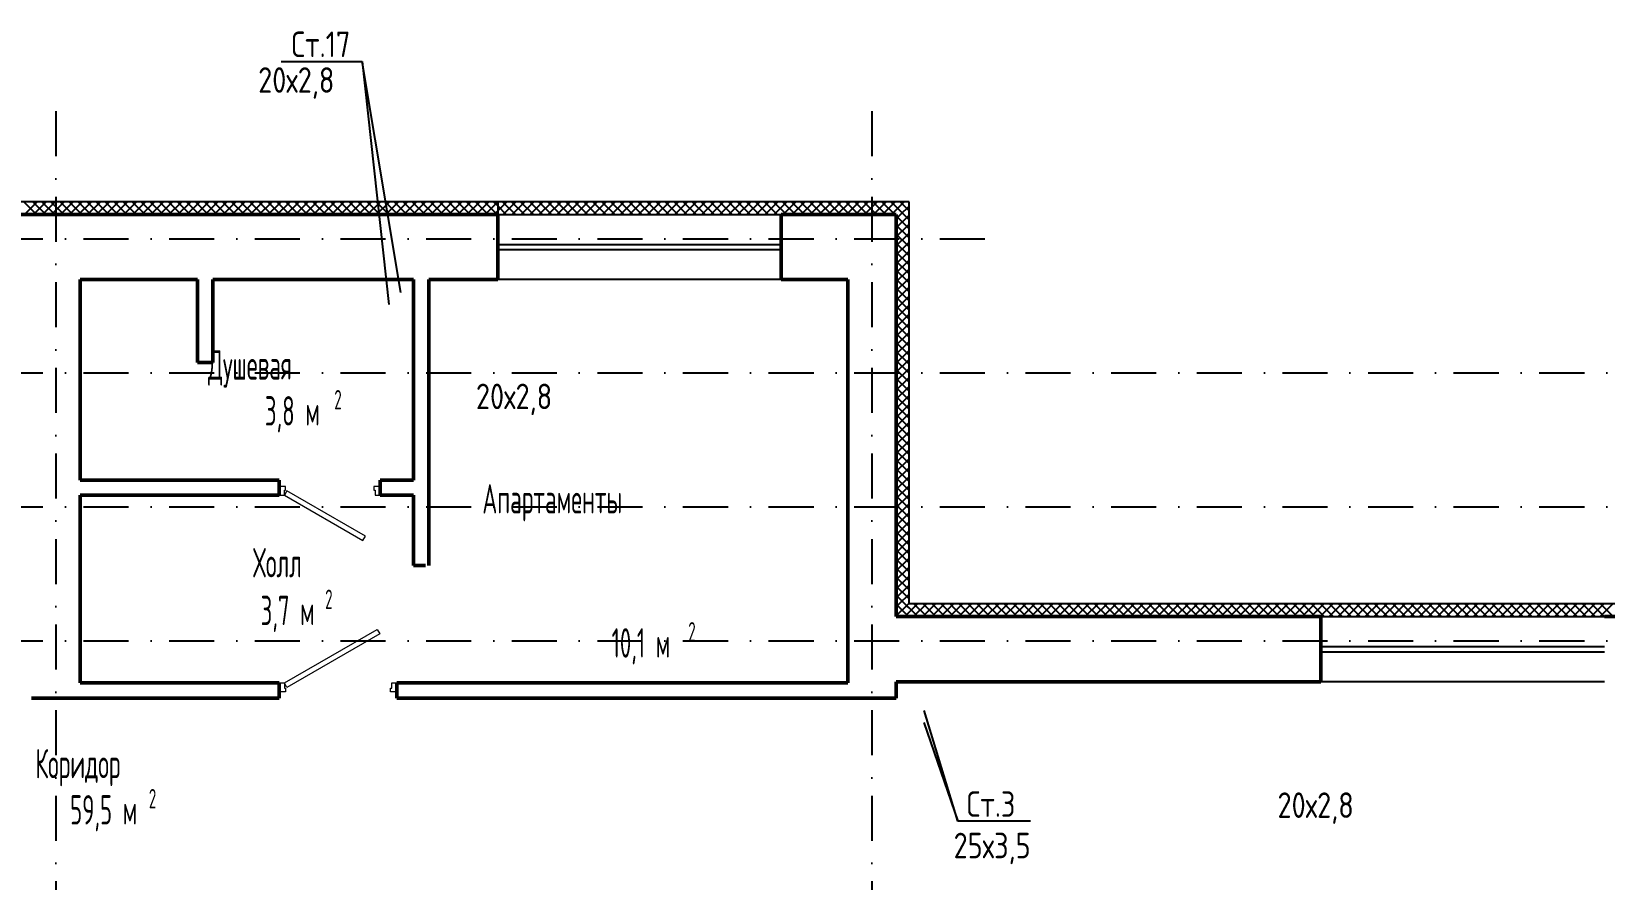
# Model space of a CAD drawing. Extents: x -1560602 to 321118, y -2308202 to -430103.
# Drawn here: x -1515934 to -1503619, y -2192816 to -2186172 of the extents above; entities that cross this region are included whole.
import ezdxf
from ezdxf.enums import TextEntityAlignment as Align

# ---------------------------------------------------------------- set-up
doc = ezdxf.new("R2010")
doc.units = 0
doc.header["$MEASUREMENT"] = 0
doc.linetypes.add('Dot & Dashed', pattern=[670.277762, 352.777767, -176.388884, 0, -141.111112])
doc.linetypes.add('Штрихпунктирная', pattern=[0.670278, 0.352778, -0.176389, 0, -0.141111])
doc.layers.get('0').update_dxf_attribs({"color": 255, "linetype": 'CONTINUOUS'})
doc.layers.add('Двери', color=4, linetype='CONTINUOUS', lineweight=15)
doc.layers.add('стены', color=5, linetype='CONTINUOUS', lineweight=50)
for name, color, linetype in [('Оси', 253, 'Dot & Dashed'), ('отделка', 240, 'CONTINUOUS'), ('Текст', 7, 'CONTINUOUS'), ('Утеплитель', 6, 'CONTINUOUS')]:
    doc.layers.add(name, color=color, linetype=linetype)
doc.styles.get("Standard").update_dxf_attribs({"font": 'spds.shx', "width": 0.7, "height": 250})

msp = doc.modelspace()

# ---------------------------------------------------------------- linework, layer by layer
at = {"color": 0}
for p, q in [((-1513977.6, -2186406.1, 0), (-1513343.6, -2186406.1, 0)), ((-1513041.5, -2188215.6, 0), (-1513343.6, -2186406.1, 0)), ((-1513343.6, -2186406.1, 0), (-1513135.5, -2188309.6, 0)), ((-1508682.3, -2192358.3, 0), (-1508944.2, -2191490.3, 0)), ((-1508948.3, -2191584.2, 0), (-1508682.3, -2192358.3, 0)), ((-1508112.1, -2192358.3, 0), (-1508682.3, -2192358.3, 0))]:
    msp.add_line(p, q, dxfattribs=at)
at = {"layer": 'Двери', "color": 0, "linetype": 'Continuous'}
for p, q in [((-1513943.8, -2189735.8), (-1513993.8, -2189735.8)), ((-1513993.8, -2189805.8), (-1513953.8, -2189805.8)), ((-1513953.8, -2189805.8), (-1513953.8, -2189765.8)), ((-1513953.8, -2189765.8), (-1513943.8, -2189765.8)), ((-1513933.8, -2189771.2), (-1513953.8, -2189805.8)), ((-1513953.8, -2189805.8), (-1513338.9, -2190160.8)), ((-1513943.8, -2189765.8), (-1513943.8, -2189735.8)), ((-1513318.9, -2190126.2), (-1513933.8, -2189771.2)), ((-1513203.8, -2189735.8), (-1513253.8, -2189735.8)), ((-1513253.8, -2189735.8), (-1513253.8, -2189765.8)), ((-1513253.8, -2189765.8), (-1513243.8, -2189765.8)), ((-1513243.8, -2189765.8), (-1513243.8, -2189805.8)), ((-1513243.8, -2189805.8), (-1513203.8, -2189805.8)), ((-1513338.9, -2190160.8), (-1513318.9, -2190126.2)), ((-1513953.8, -2191275.9), (-1513226.3, -2190855.9)), ((-1513206.3, -2190890.5), (-1513933.8, -2191310.5)), ((-1513226.3, -2190855.9), (-1513206.3, -2190890.5)), ((-1513993.8, -2191275.9), (-1513953.8, -2191275.9)), ((-1513953.8, -2191275.9), (-1513953.8, -2191315.9)), ((-1513933.8, -2191310.5), (-1513953.8, -2191275.9)), ((-1513953.8, -2191315.9), (-1513943.8, -2191315.9)), ((-1513943.8, -2191315.9), (-1513943.8, -2191345.9)), ((-1513123.8, -2191345.9), (-1513123.8, -2191315.9)), ((-1513123.8, -2191315.9), (-1513113.8, -2191315.9)), ((-1513113.8, -2191315.9), (-1513113.8, -2191275.9)), ((-1513113.8, -2191275.9), (-1513073.8, -2191275.9)), ((-1513943.8, -2191345.9), (-1513993.8, -2191345.9)), ((-1513073.8, -2191345.9), (-1513123.8, -2191345.9))]:
    msp.add_line(p, q, dxfattribs=at)
at = {"layer": 'Оси', "color": 0, "linetype": 'Штрихпунктирная', "lineweight": -3, "ltscale": 1000}
for p, q in [((-1515743.7, -2186796.2), (-1515743.7, -2201571.1)), ((-1509353.7, -2186796.2), (-1509353.7, -2213001.2)), ((-1556419, -2187796.2), (-1508353.7, -2187796.2)), ((-1556419, -2188846.2), (-1496963.7, -2188846.2)), ((-1556419, -2189896.2), (-1496963.7, -2189896.2)), ((-1556419, -2190946.2), (-1496963.7, -2190946.2))]:
    msp.add_line(p, q, dxfattribs=at)
at = {"layer": 'отделка', "color": 0, "ltscale": 100}
for p, q in [((-1512283.7, -2187605.8), (-1510063.7, -2187605.8)), ((-1512283.7, -2187840.8), (-1510063.7, -2187840.8)), ((-1512283.7, -2187880.8), (-1510063.7, -2187880.8)), ((-1510063.7, -2188115.8), (-1512283.7, -2188115.8)), ((-1505838.7, -2190755.9), (-1503618.7, -2190755.9)), ((-1505838.7, -2190990.9), (-1503618.7, -2190990.9)), ((-1505838.7, -2191030.9), (-1503618.7, -2191030.9)), ((-1503618.7, -2191265.9), (-1505838.7, -2191265.9))]:
    msp.add_line(p, q, dxfattribs=at)
at = {"layer": 'стены', "color": 0, "linetype": 'Continuous'}
for p, q in [((-1512283.7, -2187605.8), (-1519203.7, -2187605.8)), ((-1512283.7, -2187605.8), (-1512283.7, -2187675.8)), ((-1512283.7, -2187605.8), (-1512283.7, -2187675.8)), ((-1509163.7, -2187605.8), (-1510063.7, -2187605.8)), ((-1510063.7, -2187605.8), (-1510063.7, -2187675.8)), ((-1510063.7, -2187605.8), (-1510063.7, -2187675.8)), ((-1509163.7, -2190755.9), (-1509163.7, -2187605.8)), ((-1509163.7, -2187605.8), (-1509163.7, -2187605.8)), ((-1512283.7, -2187675.8), (-1512283.7, -2188115.8)), ((-1510063.7, -2187675.8), (-1510063.7, -2188115.8)), ((-1515553.7, -2189685.8), (-1515553.7, -2188115.8)), ((-1515553.7, -2188115.8), (-1514633.8, -2188115.8)), ((-1514656.7, -2188115.8), (-1515530.7, -2188115.8)), ((-1514633.8, -2188115.8), (-1514633.8, -2188765.8)), ((-1514513.8, -2188765.8), (-1514513.8, -2188115.8)), ((-1514513.8, -2188115.8), (-1512943.8, -2188115.8)), ((-1512943.8, -2188115.8), (-1512943.8, -2189685.8)), ((-1512823.8, -2190355.9), (-1512823.8, -2188115.8)), ((-1512823.8, -2188115.8), (-1512283.7, -2188115.8)), ((-1510063.7, -2188115.8), (-1509543.7, -2188115.8)), ((-1509543.7, -2188115.8), (-1509543.7, -2191275.9)), ((-1515553.7, -2189662.8), (-1515553.7, -2188138.8)), ((-1514633.8, -2188765.8), (-1514513.8, -2188765.8)), ((-1513993.8, -2189685.8), (-1515553.7, -2189685.8)), ((-1512943.8, -2189685.8), (-1513203.8, -2189685.8)), ((-1515553.7, -2189805.8), (-1513993.8, -2189805.8)), ((-1515553.7, -2191275.9), (-1515553.7, -2189805.8)), ((-1513203.8, -2189805.8), (-1512943.8, -2189805.8)), ((-1512943.8, -2189805.8), (-1512943.8, -2190355.9)), ((-1512848.8, -2190355.9), (-1512943.8, -2190355.9)), ((-1505838.7, -2190755.9), (-1509163.7, -2190755.9)), ((-1505838.7, -2190755.9), (-1505838.7, -2190825.9)), ((-1505838.7, -2190755.9), (-1505838.7, -2190825.9)), ((-1505838.7, -2190825.9), (-1505838.7, -2191265.9)), ((-1501643.7, -2190755.9), (-1503618.7, -2190755.9)), ((-1513993.8, -2191275.9), (-1515553.7, -2191275.9)), ((-1509543.7, -2191275.9), (-1513073.8, -2191275.9)), ((-1509163.7, -2191395.9), (-1509163.7, -2191265.9)), ((-1509163.7, -2191265.9), (-1505838.7, -2191265.9)), ((-1515553.7, -2191395.9), (-1515933.7, -2191395.9)), ((-1515553.7, -2191395.9), (-1513993.8, -2191395.9)), ((-1513073.8, -2191395.9), (-1509163.7, -2191395.9)), ((-1509163.7, -2191395.9), (-1509163.7, -2191395.9))]:
    msp.add_line(p, q, dxfattribs=at)
at = {"layer": 'стены', "color": 0, "ltscale": 100}
for p, q in [((-1513993.8, -2189685.8), (-1513993.8, -2189805.8)), ((-1513203.8, -2189685.8), (-1513203.8, -2189805.8)), ((-1513993.8, -2191275.9), (-1513993.8, -2191395.9)), ((-1513073.8, -2191275.9), (-1513073.8, -2191395.9))]:
    msp.add_line(p, q, dxfattribs=at)
at = {"layer": 'Утеплитель', "color": 0, "linetype": 'Continuous'}
for p, q in [((-1512283.7, -2187505.8), (-1521423.7, -2187505.8)), ((-1515893.1, -2187605.8), (-1515993.1, -2187505.8)), ((-1515989.1, -2187605.8), (-1515889.1, -2187505.8)), ((-1515822.4, -2187605.8), (-1515922.4, -2187505.8)), ((-1515918.4, -2187605.8), (-1515818.4, -2187505.8)), ((-1515751.7, -2187605.8), (-1515851.7, -2187505.8)), ((-1515847.7, -2187605.8), (-1515747.7, -2187505.8)), ((-1515681, -2187605.8), (-1515781, -2187505.8)), ((-1515777, -2187605.8), (-1515677, -2187505.8)), ((-1515610.3, -2187605.8), (-1515710.3, -2187505.8)), ((-1515706.3, -2187605.8), (-1515606.3, -2187505.8)), ((-1515539.6, -2187605.8), (-1515639.6, -2187505.8)), ((-1515635.6, -2187605.8), (-1515535.6, -2187505.8)), ((-1515468.9, -2187605.8), (-1515568.9, -2187505.8)), ((-1515564.8, -2187605.8), (-1515464.8, -2187505.8)), ((-1515398.1, -2187605.8), (-1515498.1, -2187505.8)), ((-1515494.1, -2187605.8), (-1515394.1, -2187505.8)), ((-1515327.4, -2187605.8), (-1515427.4, -2187505.8)), ((-1515423.4, -2187605.8), (-1515323.4, -2187505.8)), ((-1515256.7, -2187605.8), (-1515356.7, -2187505.8)), ((-1515352.7, -2187605.8), (-1515252.7, -2187505.8)), ((-1515186, -2187605.8), (-1515286, -2187505.8)), ((-1515282, -2187605.8), (-1515182, -2187505.8)), ((-1515115.3, -2187605.8), (-1515215.3, -2187505.8)), ((-1515211.3, -2187605.8), (-1515111.3, -2187505.8)), ((-1515044.6, -2187605.8), (-1515144.6, -2187505.8)), ((-1515140.6, -2187605.8), (-1515040.6, -2187505.8)), ((-1514973.9, -2187605.8), (-1515073.9, -2187505.8)), ((-1515069.9, -2187605.8), (-1514969.9, -2187505.8)), ((-1514903.2, -2187605.8), (-1515003.2, -2187505.8)), ((-1514999.2, -2187605.8), (-1514899.2, -2187505.8)), ((-1514832.5, -2187605.8), (-1514932.5, -2187505.8)), ((-1514928.4, -2187605.8), (-1514828.4, -2187505.8)), ((-1514761.7, -2187605.8), (-1514861.7, -2187505.8)), ((-1514857.7, -2187605.8), (-1514757.7, -2187505.8)), ((-1514691, -2187605.8), (-1514791, -2187505.8)), ((-1514787, -2187605.8), (-1514687, -2187505.8)), ((-1514620.3, -2187605.8), (-1514720.3, -2187505.8)), ((-1514716.3, -2187605.8), (-1514616.3, -2187505.8)), ((-1514549.6, -2187605.8), (-1514649.6, -2187505.8)), ((-1514645.6, -2187605.8), (-1514545.6, -2187505.8)), ((-1514478.9, -2187605.8), (-1514578.9, -2187505.8)), ((-1514574.9, -2187605.8), (-1514474.9, -2187505.8)), ((-1514408.2, -2187605.8), (-1514508.2, -2187505.8)), ((-1514504.2, -2187605.8), (-1514404.2, -2187505.8)), ((-1514337.5, -2187605.8), (-1514437.5, -2187505.8)), ((-1514433.5, -2187605.8), (-1514333.5, -2187505.8)), ((-1514266.8, -2187605.8), (-1514366.8, -2187505.8)), ((-1514362.8, -2187605.8), (-1514262.8, -2187505.8)), ((-1514196.1, -2187605.8), (-1514296.1, -2187505.8)), ((-1514292.1, -2187605.8), (-1514192.1, -2187505.8)), ((-1514125.4, -2187605.8), (-1514225.4, -2187505.8)), ((-1514221.3, -2187605.8), (-1514121.3, -2187505.8)), ((-1514054.6, -2187605.8), (-1514154.6, -2187505.8)), ((-1514150.6, -2187605.8), (-1514050.6, -2187505.8)), ((-1513983.9, -2187605.8), (-1514083.9, -2187505.8)), ((-1514079.9, -2187605.8), (-1513979.9, -2187505.8)), ((-1513913.2, -2187605.8), (-1514013.2, -2187505.8)), ((-1514009.2, -2187605.8), (-1513909.2, -2187505.8)), ((-1513842.5, -2187605.8), (-1513942.5, -2187505.8)), ((-1513938.5, -2187605.8), (-1513838.5, -2187505.8)), ((-1513771.8, -2187605.8), (-1513871.8, -2187505.8)), ((-1513867.8, -2187605.8), (-1513767.8, -2187505.8)), ((-1513701.1, -2187605.8), (-1513801.1, -2187505.8)), ((-1513797.1, -2187605.8), (-1513697.1, -2187505.8)), ((-1513630.4, -2187605.8), (-1513730.4, -2187505.8)), ((-1513726.4, -2187605.8), (-1513626.4, -2187505.8)), ((-1513559.7, -2187605.8), (-1513659.7, -2187505.8)), ((-1513655.7, -2187605.8), (-1513555.7, -2187505.8)), ((-1513489, -2187605.8), (-1513589, -2187505.8)), ((-1513584.9, -2187605.8), (-1513484.9, -2187505.8)), ((-1513418.2, -2187605.8), (-1513518.2, -2187505.8)), ((-1513514.2, -2187605.8), (-1513414.2, -2187505.8)), ((-1513347.5, -2187605.8), (-1513447.5, -2187505.8)), ((-1513443.5, -2187605.8), (-1513343.5, -2187505.8)), ((-1513276.8, -2187605.8), (-1513376.8, -2187505.8)), ((-1513372.8, -2187605.8), (-1513272.8, -2187505.8)), ((-1513206.1, -2187605.8), (-1513306.1, -2187505.8)), ((-1513302.1, -2187605.8), (-1513202.1, -2187505.8)), ((-1513135.4, -2187605.8), (-1513235.4, -2187505.8)), ((-1513231.4, -2187605.8), (-1513131.4, -2187505.8)), ((-1513064.7, -2187605.8), (-1513164.7, -2187505.8)), ((-1513160.7, -2187605.8), (-1513060.7, -2187505.8)), ((-1512994, -2187605.8), (-1513094, -2187505.8)), ((-1513090, -2187605.8), (-1512990, -2187505.8)), ((-1512923.3, -2187605.8), (-1513023.3, -2187505.8)), ((-1513019.3, -2187605.8), (-1512919.3, -2187505.8)), ((-1512852.6, -2187605.8), (-1512952.6, -2187505.8)), ((-1512948.6, -2187605.8), (-1512848.6, -2187505.8)), ((-1512781.8, -2187605.8), (-1512881.8, -2187505.8)), ((-1512877.8, -2187605.8), (-1512777.8, -2187505.8)), ((-1512711.1, -2187605.8), (-1512811.1, -2187505.8)), ((-1512807.1, -2187605.8), (-1512707.1, -2187505.8)), ((-1512640.4, -2187605.8), (-1512740.4, -2187505.8)), ((-1512736.4, -2187605.8), (-1512636.4, -2187505.8)), ((-1512569.7, -2187605.8), (-1512669.7, -2187505.8)), ((-1512665.7, -2187605.8), (-1512565.7, -2187505.8)), ((-1512499, -2187605.8), (-1512599, -2187505.8)), ((-1512595, -2187605.8), (-1512495, -2187505.8)), ((-1512428.3, -2187605.8), (-1512528.3, -2187505.8)), ((-1512524.3, -2187605.8), (-1512424.3, -2187505.8)), ((-1512357.6, -2187605.8), (-1512457.6, -2187505.8)), ((-1512453.6, -2187605.8), (-1512353.6, -2187505.8)), ((-1512286.9, -2187605.8), (-1512386.9, -2187505.8)), ((-1512382.9, -2187605.8), (-1512283.7, -2187506.7)), ((-1512283.7, -2187538.3), (-1512316.2, -2187505.8)), ((-1512283.7, -2187505.8), (-1512283.7, -2187605.8)), ((-1512283.7, -2187505.8), (-1512283.7, -2187605.8)), ((-1509163.7, -2187505.8), (-1512283.7, -2187505.8)), ((-1512283.7, -2187506.7), (-1512282.9, -2187505.8)), ((-1512283.7, -2187577.4), (-1512212.2, -2187505.8)), ((-1512145.5, -2187605.8), (-1512245.5, -2187505.8)), ((-1512241.4, -2187605.8), (-1512141.4, -2187505.8)), ((-1512074.7, -2187605.8), (-1512174.7, -2187505.8)), ((-1512170.7, -2187605.8), (-1512070.7, -2187505.8)), ((-1512004, -2187605.8), (-1512104, -2187505.8)), ((-1512100, -2187605.8), (-1512000, -2187505.8)), ((-1511933.3, -2187605.8), (-1512033.3, -2187505.8)), ((-1512029.3, -2187605.8), (-1511929.3, -2187505.8)), ((-1511862.6, -2187605.8), (-1511962.6, -2187505.8)), ((-1511958.6, -2187605.8), (-1511858.6, -2187505.8)), ((-1511791.9, -2187605.8), (-1511891.9, -2187505.8)), ((-1511887.9, -2187605.8), (-1511787.9, -2187505.8)), ((-1511721.2, -2187605.8), (-1511821.2, -2187505.8)), ((-1511817.2, -2187605.8), (-1511717.2, -2187505.8)), ((-1511650.5, -2187605.8), (-1511750.5, -2187505.8)), ((-1511746.5, -2187605.8), (-1511646.5, -2187505.8)), ((-1511579.8, -2187605.8), (-1511679.8, -2187505.8)), ((-1511675.8, -2187605.8), (-1511575.8, -2187505.8)), ((-1511509.1, -2187605.8), (-1511609.1, -2187505.8)), ((-1511605, -2187605.8), (-1511505, -2187505.8)), ((-1511438.3, -2187605.8), (-1511538.3, -2187505.8)), ((-1511534.3, -2187605.8), (-1511434.3, -2187505.8)), ((-1511367.6, -2187605.8), (-1511467.6, -2187505.8)), ((-1511463.6, -2187605.8), (-1511363.6, -2187505.8)), ((-1511296.9, -2187605.8), (-1511396.9, -2187505.8)), ((-1511392.9, -2187605.8), (-1511292.9, -2187505.8)), ((-1511226.2, -2187605.8), (-1511326.2, -2187505.8)), ((-1511322.2, -2187605.8), (-1511222.2, -2187505.8)), ((-1511155.5, -2187605.8), (-1511255.5, -2187505.8)), ((-1511251.5, -2187605.8), (-1511151.5, -2187505.8)), ((-1511084.8, -2187605.8), (-1511184.8, -2187505.8)), ((-1511180.8, -2187605.8), (-1511080.8, -2187505.8)), ((-1511014.1, -2187605.8), (-1511114.1, -2187505.8)), ((-1511110.1, -2187605.8), (-1511010.1, -2187505.8)), ((-1510943.4, -2187605.8), (-1511043.4, -2187505.8)), ((-1511039.4, -2187605.8), (-1510939.4, -2187505.8)), ((-1510872.7, -2187605.8), (-1510972.7, -2187505.8)), ((-1510968.7, -2187605.8), (-1510868.7, -2187505.8)), ((-1510801.9, -2187605.8), (-1510901.9, -2187505.8)), ((-1510897.9, -2187605.8), (-1510797.9, -2187505.8)), ((-1510731.2, -2187605.8), (-1510831.2, -2187505.8)), ((-1510827.2, -2187605.8), (-1510727.2, -2187505.8)), ((-1510660.5, -2187605.8), (-1510760.5, -2187505.8)), ((-1510756.5, -2187605.8), (-1510656.5, -2187505.8)), ((-1510589.8, -2187605.8), (-1510689.8, -2187505.8)), ((-1510685.8, -2187605.8), (-1510585.8, -2187505.8)), ((-1510519.1, -2187605.8), (-1510619.1, -2187505.8)), ((-1510615.1, -2187605.8), (-1510515.1, -2187505.8)), ((-1510448.4, -2187605.8), (-1510548.4, -2187505.8)), ((-1510544.4, -2187605.8), (-1510444.4, -2187505.8)), ((-1510377.7, -2187605.8), (-1510477.7, -2187505.8)), ((-1510473.7, -2187605.8), (-1510373.7, -2187505.8)), ((-1510307, -2187605.8), (-1510407, -2187505.8)), ((-1510403, -2187605.8), (-1510303, -2187505.8)), ((-1510236.3, -2187605.8), (-1510336.3, -2187505.8)), ((-1510332.3, -2187605.8), (-1510232.3, -2187505.8)), ((-1510165.6, -2187605.8), (-1510265.6, -2187505.8)), ((-1510261.5, -2187605.8), (-1510161.5, -2187505.8)), ((-1510094.8, -2187605.8), (-1510194.8, -2187505.8)), ((-1510190.8, -2187605.8), (-1510090.8, -2187505.8)), ((-1510024.1, -2187605.8), (-1510124.1, -2187505.8)), ((-1510120.1, -2187605.8), (-1510020.1, -2187505.8)), ((-1509953.4, -2187605.8), (-1510053.4, -2187505.8)), ((-1510049.4, -2187605.8), (-1509949.4, -2187505.8)), ((-1509882.7, -2187605.8), (-1509982.7, -2187505.8)), ((-1509978.7, -2187605.8), (-1509878.7, -2187505.8)), ((-1509812, -2187605.8), (-1509912, -2187505.8)), ((-1509908, -2187605.8), (-1509808, -2187505.8)), ((-1509741.3, -2187605.8), (-1509841.3, -2187505.8)), ((-1509837.3, -2187605.8), (-1509737.3, -2187505.8)), ((-1509670.6, -2187605.8), (-1509770.6, -2187505.8)), ((-1509766.6, -2187605.8), (-1509666.6, -2187505.8)), ((-1509599.9, -2187605.8), (-1509699.9, -2187505.8)), ((-1509695.9, -2187605.8), (-1509595.9, -2187505.8)), ((-1509529.2, -2187605.8), (-1509629.2, -2187505.8)), ((-1509625.1, -2187605.8), (-1509525.1, -2187505.8)), ((-1509458.4, -2187605.8), (-1509558.4, -2187505.8)), ((-1509554.4, -2187605.8), (-1509454.4, -2187505.8)), ((-1509387.7, -2187605.8), (-1509487.7, -2187505.8)), ((-1509483.7, -2187605.8), (-1509383.7, -2187505.8)), ((-1509317, -2187605.8), (-1509417, -2187505.8)), ((-1509413, -2187605.8), (-1509313, -2187505.8)), ((-1509246.3, -2187605.8), (-1509346.3, -2187505.8)), ((-1509342.3, -2187605.8), (-1509242.3, -2187505.8)), ((-1509175.6, -2187605.8), (-1509275.6, -2187505.8)), ((-1509271.6, -2187605.8), (-1509171.6, -2187505.8)), ((-1509163.7, -2187547), (-1509204.9, -2187505.8)), ((-1509063.7, -2187505.8), (-1509163.7, -2187505.8)), ((-1509163.7, -2187568.7), (-1509100.9, -2187505.8)), ((-1509094.8, -2187545.3), (-1509134.2, -2187505.8)), ((-1509063.7, -2190655.9), (-1509063.7, -2187505.8)), ((-1512312.2, -2187605.8), (-1512283.7, -2187577.4)), ((-1512216.2, -2187605.8), (-1512283.7, -2187538.3)), ((-1509200.9, -2187605.8), (-1509163.7, -2187568.7)), ((-1509125.9, -2187584.8), (-1509163.7, -2187547)), ((-1509163.7, -2187639.4), (-1509130.2, -2187605.8)), ((-1509163.7, -2187710.1), (-1509063.7, -2187610.1)), ((-1509063.7, -2187717.7), (-1509157, -2187624.4)), ((-1509130.2, -2187605.8), (-1509063.7, -2187539.4)), ((-1509104.9, -2187605.8), (-1509125.9, -2187584.8)), ((-1509063.7, -2187647), (-1509104.9, -2187605.8)), ((-1509063.7, -2187576.3), (-1509094.8, -2187545.3)), ((-1509163.7, -2187780.8), (-1509063.7, -2187680.8)), ((-1509063.7, -2187788.4), (-1509163.7, -2187688.4)), ((-1509163.7, -2187851.5), (-1509063.7, -2187751.5)), ((-1509063.7, -2187859.1), (-1509163.7, -2187759.1)), ((-1509163.7, -2187922.3), (-1509063.7, -2187822.3)), ((-1509063.7, -2187929.9), (-1509163.7, -2187829.9)), ((-1509163.7, -2187993), (-1509063.7, -2187893)), ((-1509063.7, -2188000.6), (-1509163.7, -2187900.6)), ((-1509163.7, -2188063.7), (-1509063.7, -2187963.7)), ((-1509063.7, -2188071.3), (-1509163.7, -2187971.3)), ((-1509163.7, -2188134.4), (-1509063.7, -2188034.4)), ((-1509063.7, -2188142), (-1509163.7, -2188042)), ((-1509163.7, -2188205.1), (-1509063.7, -2188105.1)), ((-1509063.7, -2188212.7), (-1509163.7, -2188112.7)), ((-1509163.7, -2188275.8), (-1509063.7, -2188175.8)), ((-1509063.7, -2188283.4), (-1509163.7, -2188183.4)), ((-1509163.7, -2188346.5), (-1509063.7, -2188246.5)), ((-1509063.7, -2188354.1), (-1509163.7, -2188254.1)), ((-1509163.7, -2188417.2), (-1509063.7, -2188317.2)), ((-1509063.7, -2188424.8), (-1509163.7, -2188324.8)), ((-1509163.7, -2188487.9), (-1509063.7, -2188387.9)), ((-1509063.7, -2188495.5), (-1509163.7, -2188395.5)), ((-1509163.7, -2188558.6), (-1509063.7, -2188458.6)), ((-1509063.7, -2188566.2), (-1509163.7, -2188466.2)), ((-1509163.7, -2188629.4), (-1509063.7, -2188529.4)), ((-1509063.7, -2188637), (-1509163.7, -2188537)), ((-1509163.7, -2188700.1), (-1509063.7, -2188600.1)), ((-1509063.7, -2188707.7), (-1509163.7, -2188607.7)), ((-1509163.7, -2188770.8), (-1509063.7, -2188670.8)), ((-1509063.7, -2188778.4), (-1509163.7, -2188678.4)), ((-1509163.7, -2188841.5), (-1509063.7, -2188741.5)), ((-1509063.7, -2188849.1), (-1509163.7, -2188749.1)), ((-1509163.7, -2188912.2), (-1509063.7, -2188812.2)), ((-1509063.7, -2188919.8), (-1509163.7, -2188819.8)), ((-1509163.7, -2188982.9), (-1509063.7, -2188882.9)), ((-1509063.7, -2188990.5), (-1509163.7, -2188890.5)), ((-1509163.7, -2189053.6), (-1509063.7, -2188953.6)), ((-1509063.7, -2189061.2), (-1509163.7, -2188961.2)), ((-1509163.7, -2189124.3), (-1509063.7, -2189024.3)), ((-1509063.7, -2189131.9), (-1509163.7, -2189031.9)), ((-1509163.7, -2189195), (-1509063.7, -2189095)), ((-1509063.7, -2189202.6), (-1509163.7, -2189102.6)), ((-1509163.7, -2189265.8), (-1509063.7, -2189165.8)), ((-1509063.7, -2189273.4), (-1509163.7, -2189173.4)), ((-1509163.7, -2189336.5), (-1509063.7, -2189236.5)), ((-1509063.7, -2189344.1), (-1509163.7, -2189244.1)), ((-1509163.7, -2189407.2), (-1509063.7, -2189307.2)), ((-1509063.7, -2189414.8), (-1509163.7, -2189314.8)), ((-1509163.7, -2189477.9), (-1509063.7, -2189377.9)), ((-1509063.7, -2189485.5), (-1509163.7, -2189385.5)), ((-1509163.7, -2189548.6), (-1509063.7, -2189448.6)), ((-1509063.7, -2189556.2), (-1509163.7, -2189456.2)), ((-1509163.7, -2189619.3), (-1509063.7, -2189519.3)), ((-1509063.7, -2189626.9), (-1509163.7, -2189526.9)), ((-1509163.7, -2189690), (-1509063.7, -2189590)), ((-1509063.7, -2189697.6), (-1509163.7, -2189597.6)), ((-1509163.7, -2189760.7), (-1509063.7, -2189660.7)), ((-1509063.7, -2189768.3), (-1509163.7, -2189668.3)), ((-1509163.7, -2189831.4), (-1509063.7, -2189731.4)), ((-1509063.7, -2189839), (-1509163.7, -2189739)), ((-1509163.7, -2189902.2), (-1509063.7, -2189802.2)), ((-1509063.7, -2189909.7), (-1509163.7, -2189809.7)), ((-1509163.7, -2189972.9), (-1509063.7, -2189872.9)), ((-1509063.7, -2189980.5), (-1509163.7, -2189880.5)), ((-1509163.7, -2190043.6), (-1509063.7, -2189943.6)), ((-1509063.7, -2190051.2), (-1509163.7, -2189951.2)), ((-1509163.7, -2190114.3), (-1509063.7, -2190014.3)), ((-1509063.7, -2190121.9), (-1509163.7, -2190021.9)), ((-1509163.7, -2190185), (-1509063.7, -2190085)), ((-1509063.7, -2190192.6), (-1509163.7, -2190092.6)), ((-1509163.7, -2190255.7), (-1509063.7, -2190155.7)), ((-1509063.7, -2190263.3), (-1509163.7, -2190163.3)), ((-1509163.7, -2190326.4), (-1509063.7, -2190226.4)), ((-1509063.7, -2190334), (-1509163.7, -2190234)), ((-1509163.7, -2190397.1), (-1509063.7, -2190297.1)), ((-1509063.7, -2190404.7), (-1509163.7, -2190304.7)), ((-1509163.7, -2190467.8), (-1509063.7, -2190367.8)), ((-1509063.7, -2190475.4), (-1509163.7, -2190375.4)), ((-1509163.7, -2190538.5), (-1509063.7, -2190438.5)), ((-1509063.7, -2190546.1), (-1509163.7, -2190446.1)), ((-1509163.7, -2190609.3), (-1509063.7, -2190509.3)), ((-1509063.7, -2190616.9), (-1509163.7, -2190516.9)), ((-1509095.4, -2190655.9), (-1509163.7, -2190587.6)), ((-1509139.6, -2190655.9), (-1509063.7, -2190580)), ((-1509163.7, -2190680), (-1509139.6, -2190655.9)), ((-1509163.7, -2190750.7), (-1509068.9, -2190655.9)), ((-1509108.8, -2190713.2), (-1509163.7, -2190658.3)), ((-1509066.2, -2190755.9), (-1509108.8, -2190713.2)), ((-1509077.7, -2190673.6), (-1509095.4, -2190655.9)), ((-1509063.7, -2190687.6), (-1509077.7, -2190673.6)), ((-1509068.9, -2190655.9), (-1509063.7, -2190650.7)), ((-1508698.7, -2190655.9), (-1509063.7, -2190655.9)), ((-1509063.7, -2190721.4), (-1508998.2, -2190655.9)), ((-1508995.4, -2190755.9), (-1509063.7, -2190687.6)), ((-1509027.5, -2190755.9), (-1508927.5, -2190655.9)), ((-1508924.7, -2190755.9), (-1509024.7, -2190655.9)), ((-1508956.8, -2190755.9), (-1508856.8, -2190655.9)), ((-1508854, -2190755.9), (-1508954, -2190655.9)), ((-1508886.1, -2190755.9), (-1508786.1, -2190655.9)), ((-1508783.3, -2190755.9), (-1508883.3, -2190655.9)), ((-1508815.4, -2190755.9), (-1508715.4, -2190655.9)), ((-1508712.6, -2190755.9), (-1508812.6, -2190655.9)), ((-1508744.7, -2190755.9), (-1508698.7, -2190709.9)), ((-1508698.7, -2190699), (-1508741.9, -2190655.9)), ((-1498163.7, -2190655.9), (-1508698.7, -2190655.9)), ((-1508698.7, -2190709.9), (-1508644.7, -2190655.9)), ((-1508641.9, -2190755.9), (-1508698.7, -2190699)), ((-1508673.9, -2190755.9), (-1508573.9, -2190655.9)), ((-1508571.2, -2190755.9), (-1508671.2, -2190655.9)), ((-1508603.2, -2190755.9), (-1508503.2, -2190655.9)), ((-1508500.5, -2190755.9), (-1508600.5, -2190655.9)), ((-1508532.5, -2190755.9), (-1508432.5, -2190655.9)), ((-1508429.8, -2190755.9), (-1508529.8, -2190655.9)), ((-1508461.8, -2190755.9), (-1508361.8, -2190655.9)), ((-1508359, -2190755.9), (-1508459, -2190655.9)), ((-1508391.1, -2190755.9), (-1508291.1, -2190655.9)), ((-1508288.3, -2190755.9), (-1508388.3, -2190655.9)), ((-1508320.4, -2190755.9), (-1508220.4, -2190655.9)), ((-1508217.6, -2190755.9), (-1508317.6, -2190655.9)), ((-1508249.7, -2190755.9), (-1508149.7, -2190655.9)), ((-1508146.9, -2190755.9), (-1508246.9, -2190655.9)), ((-1508179, -2190755.9), (-1508079, -2190655.9)), ((-1508076.2, -2190755.9), (-1508176.2, -2190655.9)), ((-1508108.3, -2190755.9), (-1508008.3, -2190655.9)), ((-1508005.5, -2190755.9), (-1508105.5, -2190655.9)), ((-1508037.5, -2190755.9), (-1507937.5, -2190655.9)), ((-1507934.8, -2190755.9), (-1508034.8, -2190655.9)), ((-1507966.8, -2190755.9), (-1507866.8, -2190655.9)), ((-1507864.1, -2190755.9), (-1507964.1, -2190655.9)), ((-1507896.1, -2190755.9), (-1507796.1, -2190655.9)), ((-1507793.4, -2190755.9), (-1507893.4, -2190655.9)), ((-1507825.4, -2190755.9), (-1507725.4, -2190655.9)), ((-1507722.6, -2190755.9), (-1507822.6, -2190655.9)), ((-1507754.7, -2190755.9), (-1507654.7, -2190655.9)), ((-1507651.9, -2190755.9), (-1507751.9, -2190655.9)), ((-1507684, -2190755.9), (-1507584, -2190655.9)), ((-1507581.2, -2190755.9), (-1507681.2, -2190655.9)), ((-1507613.3, -2190755.9), (-1507513.3, -2190655.9)), ((-1507510.5, -2190755.9), (-1507610.5, -2190655.9)), ((-1507542.6, -2190755.9), (-1507442.6, -2190655.9)), ((-1507439.8, -2190755.9), (-1507539.8, -2190655.9)), ((-1507471.9, -2190755.9), (-1507371.9, -2190655.9)), ((-1507369.1, -2190755.9), (-1507469.1, -2190655.9)), ((-1507401.1, -2190755.9), (-1507301.1, -2190655.9)), ((-1507298.4, -2190755.9), (-1507398.4, -2190655.9)), ((-1507330.4, -2190755.9), (-1507230.4, -2190655.9)), ((-1507227.7, -2190755.9), (-1507327.7, -2190655.9)), ((-1507259.7, -2190755.9), (-1507159.7, -2190655.9)), ((-1507157, -2190755.9), (-1507257, -2190655.9)), ((-1507189, -2190755.9), (-1507089, -2190655.9)), ((-1507086.3, -2190755.9), (-1507186.3, -2190655.9)), ((-1507118.3, -2190755.9), (-1507018.3, -2190655.9)), ((-1507015.5, -2190755.9), (-1507115.5, -2190655.9)), ((-1507047.6, -2190755.9), (-1506947.6, -2190655.9)), ((-1506944.8, -2190755.9), (-1507044.8, -2190655.9)), ((-1506976.9, -2190755.9), (-1506876.9, -2190655.9)), ((-1506874.1, -2190755.9), (-1506974.1, -2190655.9)), ((-1506906.2, -2190755.9), (-1506806.2, -2190655.9)), ((-1506803.4, -2190755.9), (-1506903.4, -2190655.9)), ((-1506835.5, -2190755.9), (-1506735.5, -2190655.9)), ((-1506732.7, -2190755.9), (-1506832.7, -2190655.9)), ((-1506764.8, -2190755.9), (-1506664.8, -2190655.9)), ((-1506662, -2190755.9), (-1506762, -2190655.9)), ((-1506694, -2190755.9), (-1506594, -2190655.9)), ((-1506591.3, -2190755.9), (-1506691.3, -2190655.9)), ((-1506623.3, -2190755.9), (-1506523.3, -2190655.9)), ((-1506520.6, -2190755.9), (-1506620.6, -2190655.9)), ((-1506552.6, -2190755.9), (-1506452.6, -2190655.9)), ((-1506449.9, -2190755.9), (-1506549.9, -2190655.9)), ((-1506481.9, -2190755.9), (-1506381.9, -2190655.9)), ((-1506379.1, -2190755.9), (-1506479.1, -2190655.9)), ((-1506411.2, -2190755.9), (-1506311.2, -2190655.9)), ((-1506308.4, -2190755.9), (-1506408.4, -2190655.9)), ((-1506340.5, -2190755.9), (-1506240.5, -2190655.9)), ((-1506237.7, -2190755.9), (-1506337.7, -2190655.9)), ((-1506269.8, -2190755.9), (-1506169.8, -2190655.9)), ((-1506167, -2190755.9), (-1506267, -2190655.9)), ((-1506199.1, -2190755.9), (-1506099.1, -2190655.9)), ((-1506096.3, -2190755.9), (-1506196.3, -2190655.9)), ((-1506128.4, -2190755.9), (-1506028.4, -2190655.9)), ((-1506025.6, -2190755.9), (-1506125.6, -2190655.9)), ((-1506057.6, -2190755.9), (-1505957.6, -2190655.9)), ((-1505954.9, -2190755.9), (-1506054.9, -2190655.9)), ((-1505986.9, -2190755.9), (-1505886.9, -2190655.9)), ((-1505884.2, -2190755.9), (-1505984.2, -2190655.9)), ((-1505916.2, -2190755.9), (-1505816.2, -2190655.9)), ((-1505813.5, -2190755.9), (-1505913.5, -2190655.9)), ((-1505845.5, -2190755.9), (-1505745.5, -2190655.9)), ((-1505742.7, -2190755.9), (-1505842.7, -2190655.9)), ((-1505774.8, -2190755.9), (-1505674.8, -2190655.9)), ((-1505672, -2190755.9), (-1505772, -2190655.9)), ((-1505704.1, -2190755.9), (-1505604.1, -2190655.9)), ((-1505601.3, -2190755.9), (-1505701.3, -2190655.9)), ((-1505633.4, -2190755.9), (-1505533.4, -2190655.9)), ((-1505530.6, -2190755.9), (-1505630.6, -2190655.9)), ((-1505562.7, -2190755.9), (-1505462.7, -2190655.9)), ((-1505459.9, -2190755.9), (-1505559.9, -2190655.9)), ((-1505492, -2190755.9), (-1505392, -2190655.9)), ((-1505389.2, -2190755.9), (-1505489.2, -2190655.9)), ((-1505421.3, -2190755.9), (-1505321.3, -2190655.9)), ((-1505318.5, -2190755.9), (-1505418.5, -2190655.9)), ((-1505350.5, -2190755.9), (-1505250.5, -2190655.9)), ((-1505247.8, -2190755.9), (-1505347.8, -2190655.9)), ((-1505279.8, -2190755.9), (-1505179.8, -2190655.9)), ((-1505177.1, -2190755.9), (-1505277.1, -2190655.9)), ((-1505209.1, -2190755.9), (-1505109.1, -2190655.9)), ((-1505106.4, -2190755.9), (-1505206.4, -2190655.9)), ((-1505138.4, -2190755.9), (-1505038.4, -2190655.9)), ((-1505035.6, -2190755.9), (-1505135.6, -2190655.9)), ((-1505067.7, -2190755.9), (-1504967.7, -2190655.9)), ((-1504964.9, -2190755.9), (-1505064.9, -2190655.9)), ((-1504997, -2190755.9), (-1504897, -2190655.9)), ((-1504894.2, -2190755.9), (-1504994.2, -2190655.9)), ((-1504926.3, -2190755.9), (-1504826.3, -2190655.9)), ((-1504823.5, -2190755.9), (-1504923.5, -2190655.9)), ((-1504855.6, -2190755.9), (-1504755.6, -2190655.9)), ((-1504752.8, -2190755.9), (-1504852.8, -2190655.9)), ((-1504784.9, -2190755.9), (-1504684.9, -2190655.9)), ((-1504682.1, -2190755.9), (-1504782.1, -2190655.9)), ((-1504714.1, -2190755.9), (-1504614.1, -2190655.9)), ((-1504611.4, -2190755.9), (-1504711.4, -2190655.9)), ((-1504643.4, -2190755.9), (-1504543.4, -2190655.9)), ((-1504540.7, -2190755.9), (-1504640.7, -2190655.9)), ((-1504572.7, -2190755.9), (-1504472.7, -2190655.9)), ((-1504470, -2190755.9), (-1504570, -2190655.9)), ((-1504502, -2190755.9), (-1504402, -2190655.9)), ((-1504399.2, -2190755.9), (-1504499.2, -2190655.9)), ((-1504431.3, -2190755.9), (-1504331.3, -2190655.9)), ((-1504328.5, -2190755.9), (-1504428.5, -2190655.9)), ((-1504360.6, -2190755.9), (-1504260.6, -2190655.9)), ((-1504257.8, -2190755.9), (-1504357.8, -2190655.9)), ((-1504289.9, -2190755.9), (-1504189.9, -2190655.9)), ((-1504187.1, -2190755.9), (-1504287.1, -2190655.9)), ((-1504219.2, -2190755.9), (-1504119.2, -2190655.9)), ((-1504116.4, -2190755.9), (-1504216.4, -2190655.9)), ((-1504148.5, -2190755.9), (-1504048.5, -2190655.9)), ((-1504045.7, -2190755.9), (-1504145.7, -2190655.9)), ((-1504077.7, -2190755.9), (-1503977.7, -2190655.9)), ((-1503975, -2190755.9), (-1504075, -2190655.9)), ((-1504007, -2190755.9), (-1503907, -2190655.9)), ((-1503904.3, -2190755.9), (-1504004.3, -2190655.9)), ((-1503936.3, -2190755.9), (-1503836.3, -2190655.9)), ((-1503833.6, -2190755.9), (-1503933.6, -2190655.9)), ((-1503865.6, -2190755.9), (-1503765.6, -2190655.9)), ((-1503762.8, -2190755.9), (-1503862.8, -2190655.9)), ((-1503794.9, -2190755.9), (-1503694.9, -2190655.9)), ((-1503692.1, -2190755.9), (-1503792.1, -2190655.9)), ((-1503724.2, -2190755.9), (-1503624.2, -2190655.9)), ((-1503621.4, -2190755.9), (-1503721.4, -2190655.9)), ((-1503653.5, -2190755.9), (-1503553.5, -2190655.9)), ((-1503550.7, -2190755.9), (-1503650.7, -2190655.9)), ((-1509140, -2190752.7), (-1509163.7, -2190729)), ((-1509136.9, -2190755.9), (-1509140, -2190752.7)), ((-1509098.2, -2190755.9), (-1509063.7, -2190721.4))]:
    msp.add_line(p, q, dxfattribs=at)

# ---------------------------------------------------------------- texts
at = {"color": 0}
for s, p in [('Ст.17', (-1513667.9, -2186272.4, 0)), ('Ст.3', (-1508421.8, -2192224.5, 0))]:
    msp.add_text(s, height=200, dxfattribs=at).set_placement(p, align=Align.MIDDLE_CENTER)
for s, p in [('20х2,8', (-1514159, -2186652.3, 0)), ('20х2,8', (-1512454, -2189130.8)), ('20х2,8', (-1506178.7, -2192332.9)), ('25х3,5', (-1508714.7, -2192649.2, 0))]:
    msp.add_text(s, height=200, dxfattribs=at).set_placement(p)
at = {"layer": 'Текст', "color": 0, "linetype": 'Continuous', "width": 0.7}
for s, height, p in [('Душевая', 230, (-1514551.4, -2188899.4)), ('2', 151.8, (-1513563.3, -2189132.7)), ('3,8 м', 230, (-1514106.5, -2189259.2)), ('Апартаменты', 230, (-1512403.6, -2189947.8)), ('Холл', 230, (-1514198.6, -2190448.6)), ('3,7 м', 230, (-1514139.6, -2190822.6)), ('2', 151.8, (-1513634.7, -2190696.1)), ('2', 151.8, (-1510792.1, -2190950.6)), ('10,1 м', 230, (-1511392.2, -2191077.1)), ('Коридор', 230, (-1515903.2, -2192022.5)), ('59,5 м', 230, (-1515631, -2192384.4)), ('2', 151.8, (-1515015, -2192257.9))]:
    msp.add_text(s, height=height, dxfattribs=at).set_placement(p)

doc.saveas('drawing.dxf')
